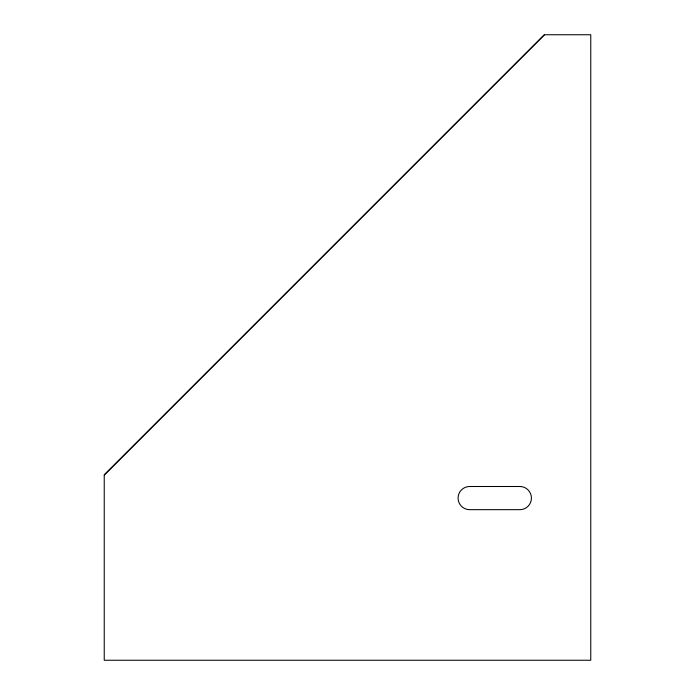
<?xml version="1.0" encoding="UTF-8"?>
<svg xmlns="http://www.w3.org/2000/svg" width="695" height="695" viewBox="0 0 695 695"><rect width="100%" height="100%" fill="white"/><g stroke="black" fill="none" stroke-linecap="round" stroke-linejoin="round"><path stroke-width="1.04" d="M104.285 474.92L544.394 34.75L590.767 34.75L590.767 660.25L104.233 660.25L104.233 474.92L544.394 34.75M519.851 486.5L469.655 486.5A11.58 11.58 0 0 0 458.075 498.08A11.58 11.58 0 0 0 469.655 509.67L519.851 509.67A11.58 11.58 0 0 0 531.432 498.08A11.58 11.58 0 0 0 519.851 486.5"/></g></svg>
